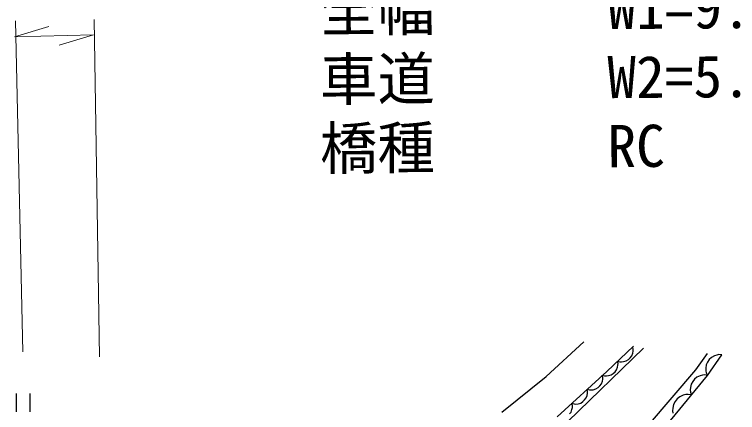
# Model space of a CAD drawing. Units: millimetres, scale not verified. Extents: x 40000 to 680000, y 20000 to 380000.
# Drawn here: x 214530 to 245968, y 301596 to 318897 of the extents above; entities that cross this region are included whole.
import ezdxf
from ezdxf.enums import TextEntityAlignment as Align

# ---------------------------------------------------------------- set-up
doc = ezdxf.new("R2010")
doc.units = ezdxf.units.MM
doc.header["$LTSCALE"] = 1000
doc.layers.add('M-BGD', color=7, linetype='Continuous', lineweight=25)
doc.layers.add('M-STR-HTXT', color=7, linetype='Continuous', lineweight=13)
doc.styles.add('ＭＳ ゴシック', font='')
doc.styles.get('ＭＳ ゴシック').set_extended_font_data('MS Gothic')

msp = doc.modelspace()

# ---------------------------------------------------------------- linework, layer by layer
at = {"layer": 'M-BGD'}
for p, q in [((237642, 303157), (239290, 304670)), ((238588, 301213), (241882, 304400)), ((240289, 303373), (241450, 304481)), ((241432, 304340), (241410, 304443)), ((241429, 304264), (241432, 304340)), ((241303, 303976), (241370, 304063)), ((241370, 304063), (241412, 304175)), ((241412, 304175), (241429, 304264)), ((244151, 303454), (244664, 304157)), ((244664, 303211), (245285, 304103)), ((244961, 304060), (244831, 303990)), ((245065, 304095), (244961, 304060)), ((245157, 304111), (245065, 304095)), ((245285, 304103), (245157, 304111)), ((240771, 303729), (240749, 303832)), ((240749, 303832), (240850, 303803)), ((240768, 303653), (240771, 303729)), ((240850, 303803), (240926, 303800)), ((240926, 303800), (241016, 303809)), ((241016, 303809), (241132, 303843)), ((241132, 303843), (241223, 303903)), ((241223, 303903), (241303, 303976)), ((244662, 303786), (244605, 303665)), ((244738, 303894), (244662, 303786)), ((244831, 303990), (244738, 303894)), ((238129, 301402), (240289, 303373)), ((240642, 303365), (240709, 303451)), ((240709, 303451), (240752, 303564)), ((240752, 303564), (240768, 303653)), ((242098, 301051), (244151, 303454)), ((244605, 303665), (244583, 303519)), ((244583, 303519), (244587, 303409)), ((244587, 303409), (244604, 303317)), ((235725, 301618), (237642, 303157)), ((240110, 303118), (240089, 303221)), ((240089, 303221), (240189, 303191)), ((240107, 303042), (240110, 303118)), ((240189, 303191), (240266, 303189)), ((240266, 303189), (240355, 303198)), ((240355, 303198), (240471, 303231)), ((240471, 303231), (240563, 303292)), ((240563, 303292), (240642, 303365)), ((242477, 300565), (244664, 303211)), ((244202, 303136), (244101, 303049)), ((244337, 303196), (244202, 303136)), ((244444, 303222), (244337, 303196)), ((244537, 303231), (244444, 303222)), ((244664, 303211), (244537, 303231)), ((244604, 303317), (244656, 303200)), ((239902, 302680), (239981, 302754)), ((239981, 302754), (240048, 302840)), ((240048, 302840), (240091, 302953)), ((240091, 302953), (240107, 303042)), ((243950, 302831), (243917, 302687)), ((244017, 302947), (243950, 302831)), ((244101, 303049), (244017, 302947)), ((239449, 302507), (239428, 302610)), ((239428, 302610), (239529, 302580)), ((239430, 302342), (239446, 302431)), ((239446, 302431), (239449, 302507)), ((239529, 302580), (239605, 302577)), ((239605, 302577), (239694, 302587)), ((239694, 302587), (239810, 302620)), ((239810, 302620), (239902, 302680)), ((243917, 302687), (243912, 302577)), ((243912, 302577), (243920, 302484)), ((243920, 302484), (243963, 302363)), ((214602, 302422), (214602, 301622)), ((215210, 301622), (215210, 302422)), ((239241, 302069), (239321, 302143)), ((239321, 302143), (239388, 302229)), ((239388, 302229), (239430, 302342)), ((243349, 302186), (243258, 302075)), ((243460, 302282), (243349, 302186)), ((243607, 302347), (243460, 302282)), ((243723, 302375), (243607, 302347)), ((243825, 302384), (243723, 302375)), ((243963, 302363), (243825, 302384)), ((238789, 301896), (238767, 301999)), ((238767, 301999), (238868, 301969)), ((238769, 301731), (238786, 301820)), ((238786, 301820), (238789, 301896)), ((238868, 301969), (238944, 301966)), ((238944, 301966), (239034, 301976)), ((239034, 301976), (239150, 302009)), ((239150, 302009), (239241, 302069)), ((243184, 301949), (243148, 301792)), ((243258, 302075), (243184, 301949)), ((238660, 301532), (238727, 301618)), ((238727, 301618), (238769, 301731)), ((243148, 301792), (243142, 301672)), ((243142, 301672), (243152, 301570))]:
    msp.add_line(p, q, dxfattribs=at)
at = {"layer": 'M-STR-HTXT'}
for p, q in [((214888, 304227), (214568, 318624)), ((218230, 304010), (217993, 318677)), ((214530, 317922), (216019, 318379)), ((217970, 318006), (214530, 317922)), ((217970, 318006), (216477, 317562))]:
    msp.add_line(p, q, dxfattribs=at)

# ---------------------------------------------------------------- texts
at = {"layer": 'M-STR-HTXT', "style": 'ＭＳ ゴシック'}
for s, p in [('全幅\u3000\u3000\u3000W1=9.2', (227820, 317611)), ('車道\u3000\u3000\u3000W2=5.5', (227820, 314611)), ('橋種\u3000\u3000\u3000RC', (227820, 311611))]:
    msp.add_text(s, height=1833, rotation=0.438, dxfattribs=at).set_placement(p, align=Align.BOTTOM_LEFT)

doc.saveas('drawing.dxf')
